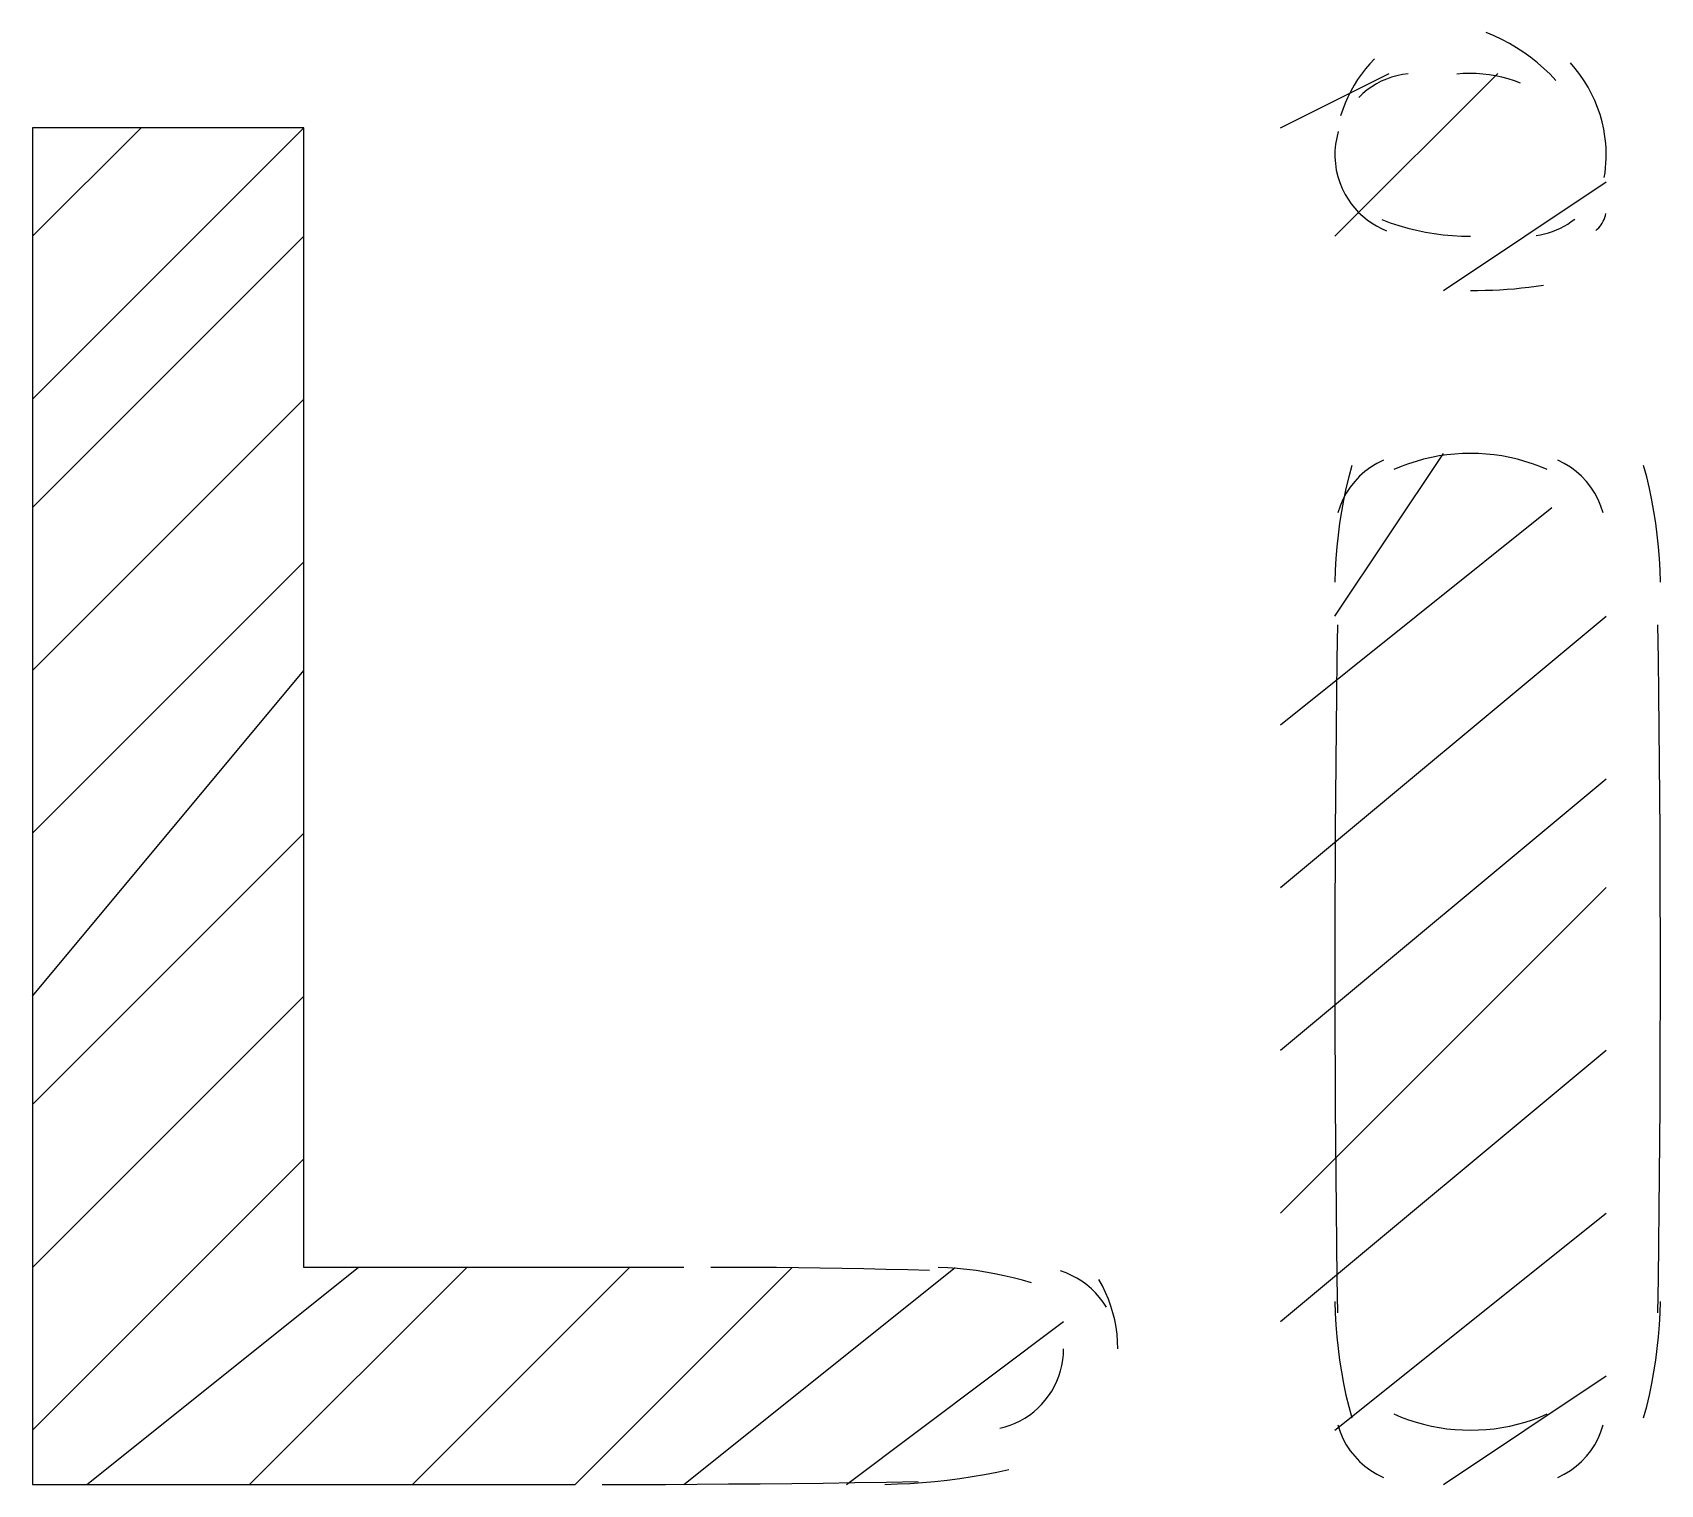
# Model space of a CAD drawing. Header units: millimetres. Extents: x 43 to 1147, y -811 to -31.
# Drawn here: x 799.48 to 803.08, y -794.2 to -790.99 of the extents above; entities that cross this region are included whole.
import ezdxf

# ---------------------------------------------------------------- set-up
doc = ezdxf.new("R2010")
doc.units = ezdxf.units.MM
doc.layers.add('EDITED_LINES', color=4, linetype='Continuous')

msp = doc.modelspace()

# ---------------------------------------------------------------- linework, layer by layer
at = {"layer": 'EDITED_LINES'}
for p, q in [((802.7121, -790.9969), (802.6947, -790.9896)), ((802.7292, -791.005), (802.7121, -790.9969)), ((802.7458, -791.0139), (802.7292, -791.005)), ((802.762, -791.0235), (802.7458, -791.0139)), ((802.4376, -791.0586), (802.4279, -791.0699)), ((802.4478, -791.0479), (802.4376, -791.0586)), ((802.7778, -791.0338), (802.762, -791.0235)), ((802.7931, -791.0448), (802.7778, -791.0338)), ((802.8079, -791.0565), (802.7931, -791.0448)), ((802.8221, -791.0689), (802.8079, -791.0565)), ((802.8916, -791.0694), (802.8807, -791.0568)), ((802.24, -791.2), (802.48, -791.08)), ((802.36, -791.44), (802.72, -791.08)), ((802.4103, -791.0936), (802.4025, -791.1061)), ((802.4188, -791.0815), (802.4103, -791.0936)), ((802.4279, -791.0699), (802.4188, -791.0815)), ((802.4739, -791.0926), (802.4627, -791.0974)), ((802.4855, -791.0884), (802.4739, -791.0926)), ((802.4973, -791.0851), (802.4855, -791.0884)), ((802.5094, -791.0826), (802.4973, -791.0851)), ((802.5217, -791.0809), (802.5094, -791.0826)), ((802.6438, -791.0804), (802.6294, -791.0815)), ((802.6582, -791.08), (802.6438, -791.0804)), ((802.6725, -791.0803), (802.6582, -791.08)), ((802.6869, -791.0812), (802.6725, -791.0803)), ((802.7011, -791.0828), (802.6869, -791.0812)), ((802.7153, -791.0851), (802.7011, -791.0828)), ((802.7293, -791.0881), (802.7153, -791.0851)), ((802.7432, -791.0918), (802.7293, -791.0881)), ((802.757, -791.0961), (802.7432, -791.0918)), ((802.8358, -791.0819), (802.8221, -791.0689)), ((802.8489, -791.0955), (802.8358, -791.0819)), ((802.9018, -791.0825), (802.8916, -791.0694)), ((802.9113, -791.0962), (802.9018, -791.0825)), ((802.3952, -791.119), (802.3886, -791.1322)), ((802.4025, -791.1061), (802.3952, -791.119)), ((802.4218, -791.1243), (802.4127, -791.1328)), ((802.4313, -791.1165), (802.4218, -791.1243)), ((802.4414, -791.1094), (802.4313, -791.1165)), ((802.4518, -791.1031), (802.4414, -791.1094)), ((802.4627, -791.0974), (802.4518, -791.1031)), ((802.7705, -791.1011), (802.757, -791.0961)), ((802.9199, -791.1103), (802.9113, -791.0962)), ((802.9278, -791.1249), (802.9199, -791.1103)), ((802.9349, -791.1398), (802.9278, -791.1249)), ((802.3773, -791.1595), (802.3727, -791.1736)), ((802.3826, -791.1457), (802.3773, -791.1595)), ((802.3886, -791.1322), (802.3826, -791.1457)), ((802.9411, -791.1552), (802.9349, -791.1398)), ((802.9464, -791.1709), (802.9411, -791.1552)), ((799.84, -791.2), (799.48, -791.2)), ((799.48, -791.2), (799.48, -792.64)), ((799.48, -791.8), (800.08, -791.2)), ((799.48, -791.44), (799.72, -791.2)), ((800.08, -791.2), (799.84, -791.2)), ((800.08, -792.4), (800.08, -791.2)), ((802.9509, -791.1869), (802.9464, -791.1709)), ((802.9545, -791.2032), (802.9509, -791.1869)), ((802.3615, -791.2365), (802.3602, -791.2508)), ((802.364, -791.2223), (802.3615, -791.2365)), ((802.3676, -791.2082), (802.364, -791.2223)), ((802.9564, -791.2139), (802.9546, -791.2033)), ((802.9579, -791.2245), (802.9564, -791.2139)), ((802.959, -791.2352), (802.9579, -791.2245)), ((802.9596, -791.2459), (802.959, -791.2352)), ((802.3602, -791.2508), (802.36, -791.2651)), ((802.36, -791.2651), (802.361, -791.2794)), ((802.9594, -791.278), (802.9599, -791.2673)), ((802.96, -791.2566), (802.9596, -791.2459)), ((802.9599, -791.2673), (802.96, -791.2566)), ((802.361, -791.2794), (802.3631, -791.2935)), ((802.3631, -791.2935), (802.3663, -791.3075)), ((802.3663, -791.3075), (802.3706, -791.3211)), ((802.9557, -791.3101), (802.9574, -791.2994)), ((802.9574, -791.2994), (802.9586, -791.2887)), ((802.9586, -791.2887), (802.9594, -791.278)), ((802.3706, -791.3211), (802.3761, -791.3345)), ((802.3761, -791.3345), (802.3826, -791.3475)), ((802.6, -791.56), (802.96, -791.32)), ((802.3826, -791.3475), (802.3891, -791.3582)), ((802.3891, -791.3582), (802.3963, -791.3684)), ((802.3963, -791.3684), (802.4041, -791.3781)), ((802.4041, -791.3781), (802.4125, -791.3871)), ((802.4125, -791.3871), (802.4216, -791.3956)), ((802.4216, -791.3956), (802.4312, -791.4034)), ((802.4312, -791.4034), (802.4413, -791.4106)), ((802.4413, -791.4106), (802.4519, -791.417)), ((802.4519, -791.417), (802.463, -791.4227)), ((802.4637, -791.4031), (802.4826, -791.41)), ((802.4826, -791.41), (802.5017, -791.4163)), ((802.5017, -791.4163), (802.521, -791.4218)), ((802.8587, -791.4219), (802.867, -791.4176)), ((802.867, -791.4176), (802.875, -791.4129)), ((802.875, -791.4129), (802.8828, -791.4077)), ((802.8828, -791.4077), (802.8904, -791.4022)), ((802.9434, -791.4214), (802.9463, -791.418)), ((802.9463, -791.418), (802.949, -791.4145)), ((802.949, -791.4145), (802.9514, -791.4108)), ((802.9514, -791.4108), (802.9536, -791.4069)), ((802.9536, -791.4069), (802.9554, -791.4029)), ((802.9554, -791.4029), (802.957, -791.3987)), ((802.957, -791.3987), (802.9582, -791.3944)), ((802.9582, -791.3944), (802.9591, -791.39)), ((799.48, -792.04), (800.08, -791.44)), ((802.463, -791.4227), (802.4745, -791.4277)), ((802.521, -791.4218), (802.5405, -791.4266)), ((802.5405, -791.4266), (802.5601, -791.4307)), ((802.5601, -791.4307), (802.5799, -791.434)), ((802.5799, -791.434), (802.5998, -791.4366)), ((802.5998, -791.4366), (802.6198, -791.4385)), ((802.6198, -791.4385), (802.6399, -791.4396)), ((802.6399, -791.4396), (802.66, -791.44)), ((802.8054, -791.4382), (802.8147, -791.4366)), ((802.8147, -791.4366), (802.8238, -791.4346)), ((802.8238, -791.4346), (802.8327, -791.4321)), ((802.8327, -791.4321), (802.8416, -791.4291)), ((802.8416, -791.4291), (802.8502, -791.4257)), ((802.8502, -791.4257), (802.8587, -791.4219)), ((802.9368, -791.4274), (802.9402, -791.4245)), ((802.9402, -791.4245), (802.9434, -791.4214)), ((802.66, -791.56), (802.6762, -791.5599)), ((802.6762, -791.5599), (802.6923, -791.5595)), ((802.6923, -791.5595), (802.7085, -791.559)), ((802.7085, -791.559), (802.7246, -791.5582)), ((802.7246, -791.5582), (802.7408, -791.5571)), ((802.7408, -791.5571), (802.7569, -791.5559)), ((802.7569, -791.5559), (802.773, -791.5544)), ((802.773, -791.5544), (802.7891, -791.5526)), ((802.7891, -791.5526), (802.8051, -791.5507)), ((802.8051, -791.5507), (802.8212, -791.5485)), ((799.48, -792.4), (800.08, -791.8)), ((802.36, -792.28), (802.6, -791.92)), ((802.625, -791.9215), (802.6077, -791.9233)), ((802.6425, -791.9204), (802.625, -791.9215)), ((802.66, -791.92), (802.6425, -791.9204)), ((802.6775, -791.9204), (802.66, -791.92)), ((802.6949, -791.9215), (802.6775, -791.9204)), ((802.7123, -791.9233), (802.6949, -791.9215)), ((802.3972, -791.947), (802.3905, -791.9722)), ((802.4393, -791.9508), (802.4265, -791.9603)), ((802.4529, -791.9425), (802.4393, -791.9508)), ((802.4673, -791.9353), (802.4529, -791.9425)), ((802.5065, -791.9491), (802.4903, -791.9558)), ((802.5229, -791.943), (802.5065, -791.9491)), ((802.5395, -791.9377), (802.5229, -791.943)), ((802.5563, -791.933), (802.5395, -791.9377)), ((802.5733, -791.9291), (802.5563, -791.933)), ((802.5904, -791.9258), (802.5733, -791.9291)), ((802.6077, -791.9233), (802.5904, -791.9258)), ((802.7295, -791.9258), (802.7123, -791.9233)), ((802.7466, -791.9291), (802.7295, -791.9258)), ((802.7636, -791.933), (802.7466, -791.9291)), ((802.7804, -791.9377), (802.7636, -791.933)), ((802.797, -791.943), (802.7804, -791.9377)), ((802.8134, -791.9491), (802.797, -791.943)), ((802.8296, -791.9558), (802.8134, -791.9491)), ((802.8671, -791.9425), (802.8527, -791.9353)), ((802.8807, -791.9508), (802.8671, -791.9425)), ((802.8934, -791.9602), (802.8807, -791.9508)), ((803.0495, -791.9722), (803.0428, -791.9469)), ((802.3905, -791.9722), (802.3845, -791.9977)), ((802.394, -791.9946), (802.3853, -792.0078)), ((802.4038, -791.9822), (802.394, -791.9946)), ((802.4147, -791.9708), (802.4038, -791.9822)), ((802.4265, -791.9603), (802.4147, -791.9708)), ((802.9053, -791.9707), (802.8934, -791.9602)), ((802.9161, -791.9822), (802.9053, -791.9707)), ((802.9259, -791.9946), (802.9161, -791.9822)), ((802.9346, -792.0078), (802.9259, -791.9946)), ((803.0555, -791.9976), (803.0495, -791.9722)), ((802.3778, -792.0218), (802.3715, -792.0365)), ((802.3792, -792.0232), (802.3745, -792.0489)), ((802.3853, -792.0078), (802.3778, -792.0218)), ((802.3845, -791.9977), (802.3792, -792.0232)), ((802.9421, -792.0218), (802.9346, -792.0078)), ((802.9484, -792.0365), (802.9421, -792.0218)), ((803.0608, -792.0232), (803.0555, -791.9976)), ((803.0655, -792.0488), (803.0608, -792.0232)), ((802.24, -792.52), (802.84, -792.04)), ((802.3715, -792.0365), (802.3665, -792.0518)), ((802.3745, -792.0489), (802.3704, -792.0747)), ((802.9534, -792.0518), (802.9484, -792.0365)), ((803.0696, -792.0746), (803.0655, -792.0488)), ((802.367, -792.1006), (802.3643, -792.1266)), ((802.3704, -792.0747), (802.367, -792.1006)), ((803.073, -792.1005), (803.0696, -792.0746)), ((803.0757, -792.1265), (803.073, -792.1005)), ((802.3643, -792.1266), (802.3622, -792.1526)), ((803.0778, -792.1525), (803.0757, -792.1265)), ((799.48, -792.76), (800.08, -792.16)), ((802.3622, -792.1526), (802.3608, -792.1787)), ((803.0792, -792.1786), (803.0778, -792.1525)), ((802.3608, -792.1787), (802.3601, -792.2048)), ((803.0799, -792.2047), (803.0792, -792.1786)), ((802.24, -792.88), (802.96, -792.28)), ((802.3656, -792.2994), (802.3645, -792.3755)), ((803.0754, -792.3755), (803.0743, -792.2994)), ((802.3645, -792.3755), (802.3636, -792.4516)), ((803.0764, -792.4516), (803.0754, -792.3755)), ((799.48, -793.12), (800.08, -792.4)), ((800.08, -793.72), (800.08, -792.4)), ((802.3636, -792.4516), (802.3627, -792.5276)), ((803.0772, -792.5276), (803.0764, -792.4516)), ((802.3627, -792.5276), (802.362, -792.6037)), ((803.0779, -792.6037), (803.0772, -792.5276)), ((802.362, -792.6037), (802.3614, -792.6797)), ((803.0785, -792.6797), (803.0779, -792.6037)), ((799.48, -792.64), (799.48, -794.2)), ((802.24, -793.24), (802.96, -792.64)), ((802.3614, -792.6797), (802.3609, -792.7558)), ((803.0791, -792.7558), (803.0785, -792.6797)), ((799.48, -793.36), (800.08, -792.76)), ((802.3609, -792.7558), (802.3605, -792.8318)), ((803.0794, -792.8318), (803.0791, -792.7558)), ((802.3605, -792.8318), (802.3602, -792.9079)), ((803.0797, -792.9079), (803.0794, -792.8318)), ((802.24, -793.6), (802.96, -792.88)), ((802.3602, -792.9079), (802.36, -792.9839)), ((803.0799, -792.9839), (803.0797, -792.9079)), ((802.36, -792.9839), (802.36, -793.06)), ((803.08, -793.06), (803.0799, -792.9839)), ((802.36, -793.06), (802.36, -793.1361)), ((803.0799, -793.1361), (803.08, -793.06)), ((799.48, -793.72), (800.08, -793.12)), ((802.36, -793.1361), (802.3602, -793.2121)), ((803.0797, -793.2121), (803.0799, -793.1361)), ((802.3602, -793.2121), (802.3605, -793.2882)), ((803.0794, -793.2882), (803.0797, -793.2121)), ((802.24, -793.84), (802.96, -793.24)), ((802.3605, -793.2882), (802.3609, -793.3642)), ((803.0791, -793.3642), (803.0794, -793.2882)), ((802.3609, -793.3642), (802.3614, -793.4403)), ((803.0785, -793.4403), (803.0791, -793.3642)), ((802.3614, -793.4403), (802.362, -793.5163)), ((803.0779, -793.5163), (803.0785, -793.4403)), ((799.48, -794.08), (800.08, -793.48)), ((802.362, -793.5163), (802.3627, -793.5924)), ((803.0772, -793.5924), (803.0779, -793.5163)), ((802.36, -794.08), (802.96, -793.6)), ((802.3627, -793.5924), (802.3636, -793.6684)), ((803.0764, -793.6684), (803.0772, -793.5924)), ((802.3636, -793.6684), (802.3645, -793.7445)), ((803.0754, -793.7445), (803.0764, -793.6684)), ((799.6, -794.2), (800.2, -793.72)), ((799.96, -794.2), (800.44, -793.72)), ((800.92, -793.72), (800.08, -793.72)), ((800.32, -794.2), (800.8, -793.72)), ((800.68, -794.2), (801.16, -793.72)), ((800.92, -794.2), (801.52, -793.72)), ((801.0284, -793.72), (800.98, -793.72)), ((801.0767, -793.7203), (801.0284, -793.72)), ((801.1251, -793.7206), (801.0767, -793.7203)), ((801.1735, -793.7211), (801.1251, -793.7206)), ((801.2218, -793.7218), (801.1735, -793.7211)), ((801.2702, -793.7225), (801.2218, -793.7218)), ((801.3185, -793.7235), (801.2702, -793.7225)), ((801.504, -793.7212), (801.483, -793.7203)), ((801.5249, -793.7227), (801.504, -793.7212)), ((801.3669, -793.7245), (801.3185, -793.7235)), ((801.4153, -793.7258), (801.3669, -793.7245)), ((801.4636, -793.7271), (801.4153, -793.7258)), ((801.5458, -793.7247), (801.5249, -793.7227)), ((801.5665, -793.7273), (801.5458, -793.7247)), ((801.5873, -793.7305), (801.5665, -793.7273)), ((801.6079, -793.7342), (801.5873, -793.7305)), ((801.6284, -793.7384), (801.6079, -793.7342)), ((801.6488, -793.7432), (801.6284, -793.7384)), ((801.6691, -793.7486), (801.6488, -793.7432)), ((801.6893, -793.7545), (801.6691, -793.7486)), ((801.7656, -793.7324), (801.7529, -793.728)), ((801.7778, -793.7377), (801.7656, -793.7324)), ((801.7895, -793.7439), (801.7778, -793.7377)), ((801.8007, -793.7508), (801.7895, -793.7439)), ((801.8114, -793.7586), (801.8007, -793.7508)), ((801.8459, -793.7612), (801.8381, -793.7471)), ((802.3645, -793.7445), (802.3656, -793.8206)), ((803.0743, -793.8206), (803.0754, -793.7445)), ((801.8215, -793.7672), (801.8114, -793.7586)), ((801.8309, -793.7764), (801.8215, -793.7672)), ((801.8396, -793.7864), (801.8309, -793.7764)), ((801.8476, -793.797), (801.8396, -793.7864)), ((801.853, -793.7757), (801.8459, -793.7612)), ((801.8592, -793.7904), (801.853, -793.7757)), ((801.8647, -793.8055), (801.8592, -793.7904)), ((801.8549, -793.8083), (801.8476, -793.797)), ((801.8693, -793.8208), (801.8647, -793.8055)), ((801.8731, -793.8363), (801.8693, -793.8208)), ((802.3601, -793.7952), (802.3608, -793.8213)), ((802.3608, -793.8213), (802.3622, -793.8474)), ((803.0778, -793.8474), (803.0792, -793.8213)), ((803.0792, -793.8213), (803.0799, -793.7952)), ((801.28, -794.2), (801.76, -793.84)), ((801.8761, -793.852), (801.8731, -793.8363)), ((801.8782, -793.8679), (801.8761, -793.852)), ((802.3622, -793.8474), (802.3643, -793.8734)), ((803.0757, -793.8734), (803.0778, -793.8474)), ((801.7595, -793.9124), (801.7599, -793.9)), ((801.8795, -793.8839), (801.8782, -793.8679)), ((801.8799, -793.9), (801.8795, -793.8839)), ((802.3643, -793.8734), (802.367, -793.8994)), ((802.367, -793.8994), (802.3704, -793.9253)), ((803.0696, -793.9253), (803.073, -793.8994)), ((803.073, -793.8994), (803.0757, -793.8734)), ((801.7532, -793.9487), (801.7562, -793.9368)), ((801.7562, -793.9368), (801.7583, -793.9247)), ((801.7583, -793.9247), (801.7595, -793.9124)), ((802.3704, -793.9253), (802.3745, -793.9511)), ((803.0656, -793.9511), (803.0696, -793.9253)), ((801.7397, -793.9829), (801.745, -793.9718)), ((801.745, -793.9718), (801.7495, -793.9604)), ((801.7495, -793.9604), (801.7532, -793.9487)), ((802.3745, -793.9511), (802.3792, -793.9768)), ((802.6, -794.2), (802.96, -793.96)), ((803.0608, -793.9768), (803.0656, -793.9511)), ((801.7194, -794.0138), (801.7269, -794.0039)), ((801.7269, -794.0039), (801.7337, -793.9936)), ((801.7337, -793.9936), (801.7397, -793.9829)), ((802.3792, -793.9768), (802.3845, -794.0023)), ((802.3845, -794.0023), (802.3905, -794.0278)), ((803.0495, -794.0278), (803.0555, -794.0023)), ((803.0555, -794.0023), (803.0608, -793.9768)), ((801.6844, -794.0466), (801.6939, -794.0393)), ((801.6939, -794.0393), (801.703, -794.0314)), ((801.703, -794.0314), (801.7115, -794.0229)), ((801.7115, -794.0229), (801.7194, -794.0138)), ((802.3905, -794.0278), (802.3972, -794.053)), ((802.4903, -794.0442), (802.5065, -794.0509)), ((802.8135, -794.0509), (802.8297, -794.0442)), ((803.0428, -794.053), (803.0495, -794.0278)), ((801.619, -794.0757), (801.6307, -794.0727)), ((801.6307, -794.0727), (801.6422, -794.0689)), ((801.6422, -794.0689), (801.6533, -794.0644)), ((801.6533, -794.0644), (801.6641, -794.0592)), ((801.6641, -794.0592), (801.6745, -794.0532)), ((801.6745, -794.0532), (801.6844, -794.0466)), ((802.3665, -794.0682), (802.3715, -794.0835)), ((802.5065, -794.0509), (802.5229, -794.057)), ((802.5229, -794.057), (802.5395, -794.0623)), ((802.5395, -794.0623), (802.5563, -794.067)), ((802.5563, -794.067), (802.5733, -794.0709)), ((802.5733, -794.0709), (802.5904, -794.0742)), ((802.5904, -794.0742), (802.6077, -794.0767)), ((802.6077, -794.0767), (802.625, -794.0785)), ((802.625, -794.0785), (802.6425, -794.0796)), ((802.6425, -794.0796), (802.66, -794.08)), ((802.66, -794.08), (802.6775, -794.0796)), ((802.6775, -794.0796), (802.6949, -794.0785)), ((802.6949, -794.0785), (802.7123, -794.0767)), ((802.7123, -794.0767), (802.7295, -794.0742)), ((802.7295, -794.0742), (802.7467, -794.0709)), ((802.7467, -794.0709), (802.7636, -794.067)), ((802.7636, -794.067), (802.7805, -794.0623)), ((802.7805, -794.0623), (802.7971, -794.057)), ((802.7971, -794.057), (802.8135, -794.0509)), ((802.9484, -794.0835), (802.9534, -794.0682)), ((802.3715, -794.0835), (802.3778, -794.0982)), ((802.3778, -794.0982), (802.3853, -794.1122)), ((802.3853, -794.1122), (802.394, -794.1254)), ((802.9259, -794.1254), (802.9346, -794.1122)), ((802.9346, -794.1122), (802.9421, -794.0982)), ((802.9421, -794.0982), (802.9484, -794.0835)), ((802.394, -794.1254), (802.4038, -794.1378)), ((802.4038, -794.1378), (802.4147, -794.1492)), ((802.4147, -794.1492), (802.4265, -794.1597)), ((802.8934, -794.1597), (802.9053, -794.1492)), ((802.9053, -794.1492), (802.9161, -794.1378)), ((802.9161, -794.1378), (802.9259, -794.1254)), ((801.4753, -794.1933), (801.5028, -794.1904)), ((801.5028, -794.1904), (801.5303, -794.1868)), ((801.5303, -794.1868), (801.5577, -794.1827)), ((801.5577, -794.1827), (801.585, -794.1781)), ((801.585, -794.1781), (801.6122, -794.1729)), ((801.6122, -794.1729), (801.6393, -794.1671)), ((802.4265, -794.1597), (802.4393, -794.1692)), ((802.4393, -794.1692), (802.4529, -794.1775)), ((802.4529, -794.1775), (802.4673, -794.1847)), ((802.8527, -794.1847), (802.8671, -794.1775)), ((802.8671, -794.1775), (802.8807, -794.1692)), ((802.8807, -794.1692), (802.8934, -794.1597)), ((799.48, -794.2), (800.68, -794.2)), ((800.74, -794.2), (800.8098, -794.1999)), ((800.8098, -794.1999), (800.8796, -794.1998)), ((800.8796, -794.1998), (800.9494, -794.1995)), ((800.9494, -794.1995), (801.0192, -794.199)), ((801.0192, -794.199), (801.0891, -794.1984)), ((801.0891, -794.1984), (801.1589, -794.1978)), ((801.1589, -794.1978), (801.2287, -794.1969)), ((801.2287, -794.1969), (801.2985, -794.196)), ((801.2985, -794.196), (801.3683, -794.1949)), ((801.3647, -794.1998), (801.3924, -794.199)), ((801.3683, -794.1949), (801.4381, -794.1937)), ((801.3924, -794.199), (801.4201, -794.1977)), ((801.4201, -794.1977), (801.4477, -794.1958)), ((801.4477, -794.1958), (801.4753, -794.1933))]:
    msp.add_line(p, q, dxfattribs=at)

doc.saveas('drawing.dxf')
